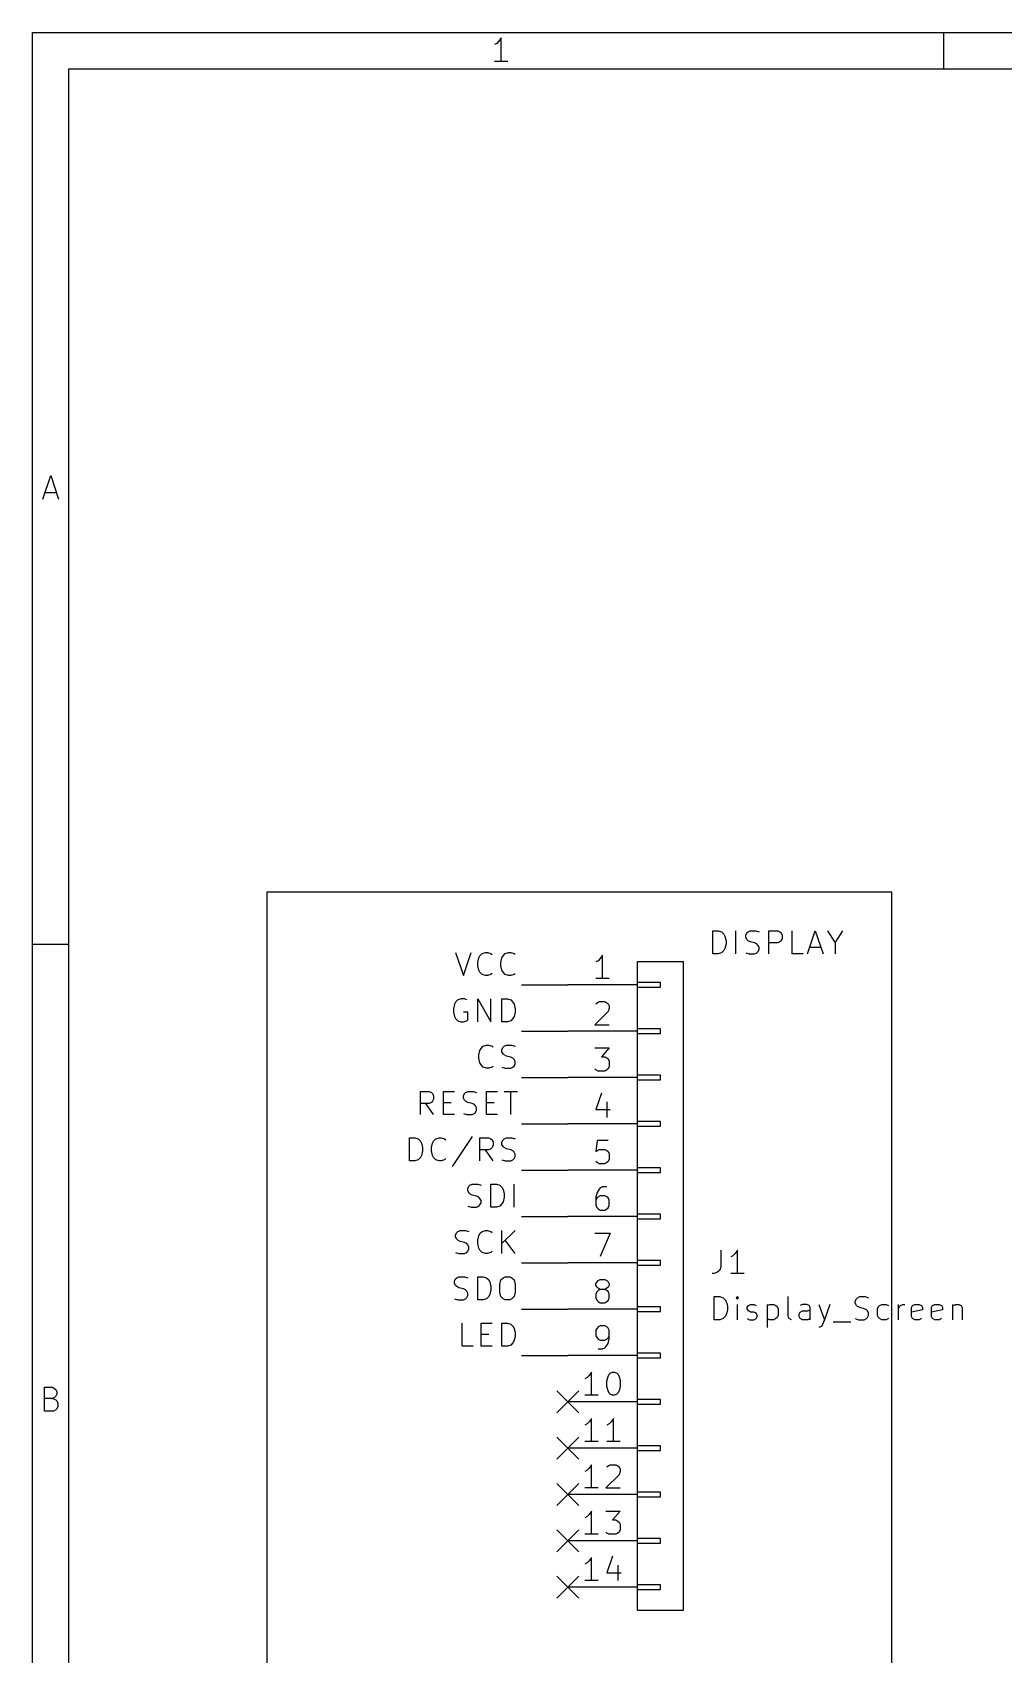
# Model space of a CAD drawing. Header units: inches. Extents: x 0.4 to 11.3, y -7.9 to -0.4.
# Drawn here: x 0.394 to 2.491, y -3.896 to -0.394 of the extents above; entities that cross this region are included whole.
import ezdxf

# ---------------------------------------------------------------- set-up
doc = ezdxf.new("R2010")
doc.units = ezdxf.units.IN
doc.header["$MEASUREMENT"] = 0
for name, color, linetype in [('BLUE', 174, 'CONTINUOUS'), ('GREENSIXTYFIVE', 129, 'CONTINUOUS'), ('LIGHTBLUE', 172, 'CONTINUOUS'), ('LIGHTGREEN', 92, 'CONTINUOUS'), ('LIGHTRED', 12, 'CONTINUOUS'), ('RED', 14, 'CONTINUOUS'), ('REDSIX', 19, 'CONTINUOUS'), ('WHITE', 250, 'CONTINUOUS')]:
    doc.layers.add(name, color=color, linetype=linetype)

msp = doc.modelspace()

# ---------------------------------------------------------------- linework, layer by layer
at = {"layer": 'BLUE', "linetype": 'CONTINUOUS'}
for p, q in [((1.526, -3.326), (1.574, -3.374)), ((1.574, -3.326), (1.526, -3.374)), ((1.526, -3.426), (1.574, -3.474)), ((1.574, -3.426), (1.526, -3.474)), ((1.526, -3.526), (1.574, -3.574)), ((1.574, -3.526), (1.526, -3.574)), ((1.526, -3.626), (1.574, -3.674)), ((1.574, -3.626), (1.526, -3.674)), ((1.526, -3.726), (1.574, -3.774)), ((1.574, -3.726), (1.526, -3.774))]:
    msp.add_line(p, q, dxfattribs=at)
at = {"layer": 'GREENSIXTYFIVE', "linetype": 'CONTINUOUS'}
for p, q in [((1.8806, -3.0228), (1.8806, -3.0585)), ((1.9068, -3.0347), (1.902, -3.0371)), ((1.9115, -3.0299), (1.9068, -3.0347)), ((1.9163, -3.0228), (1.9115, -3.0299)), ((1.9163, -3.0728), (1.9163, -3.0228)), ((1.8663, -3.0728), (1.8615, -3.0728)), ((1.8734, -3.0704), (1.8663, -3.0728)), ((1.8782, -3.0657), (1.8734, -3.0704)), ((1.8806, -3.0585), (1.8782, -3.0657)), ((1.9306, -3.0728), (1.902, -3.0728)), ((1.8663, -3.1728), (1.8663, -3.1228)), ((1.8663, -3.1228), (1.8782, -3.1228)), ((1.8782, -3.1228), (1.8853, -3.1252)), ((1.8853, -3.1252), (1.8901, -3.1299)), ((1.8901, -3.1299), (1.8925, -3.1347)), ((1.8925, -3.1347), (1.8949, -3.1442)), ((1.8949, -3.1514), (1.8925, -3.1609)), ((1.8949, -3.1442), (1.8949, -3.1514)), ((1.9163, -3.1228), (1.9139, -3.1252)), ((1.9139, -3.1252), (1.9163, -3.1276)), ((1.9187, -3.1252), (1.9163, -3.1228)), ((1.9163, -3.1228), (1.9163, -3.1276)), ((1.9163, -3.1276), (1.9187, -3.1252)), ((1.9163, -3.1728), (1.9163, -3.1395)), ((1.9377, -3.1466), (1.9401, -3.1418)), ((1.9377, -3.149), (1.9377, -3.1466)), ((1.9401, -3.1538), (1.9377, -3.149)), ((1.9401, -3.1418), (1.9449, -3.1395)), ((1.9449, -3.1395), (1.952, -3.1395)), ((1.952, -3.1395), (1.9568, -3.1418)), ((1.9806, -3.1395), (1.9806, -3.1895)), ((1.9806, -3.1418), (1.9853, -3.1395)), ((1.9853, -3.1395), (1.9949, -3.1395)), ((1.9949, -3.1395), (1.9996, -3.1418)), ((1.9996, -3.1418), (2.002, -3.1442)), ((2.002, -3.1442), (2.0044, -3.149)), ((2.0044, -3.149), (2.0044, -3.1633)), ((2.0258, -3.1657), (2.0258, -3.1228)), ((2.0568, -3.1395), (2.052, -3.1418)), ((2.0663, -3.1395), (2.0568, -3.1395)), ((2.071, -3.1418), (2.0663, -3.1395)), ((2.0687, -3.1538), (2.0734, -3.1514)), ((2.0734, -3.1466), (2.071, -3.1418)), ((2.0734, -3.1728), (2.0734, -3.1466)), ((2.0925, -3.1395), (2.1044, -3.1728)), ((2.1163, -3.1395), (2.1044, -3.1728)), ((2.171, -3.1323), (2.1734, -3.1276)), ((2.171, -3.1371), (2.171, -3.1323)), ((2.1734, -3.1418), (2.171, -3.1371)), ((2.1734, -3.1276), (2.1758, -3.1252)), ((2.1758, -3.1442), (2.1734, -3.1418)), ((2.1758, -3.1252), (2.1806, -3.1228)), ((2.1806, -3.1466), (2.1758, -3.1442)), ((2.1806, -3.1228), (2.1925, -3.1228)), ((2.1901, -3.149), (2.1806, -3.1466)), ((2.1948, -3.1514), (2.1901, -3.149)), ((2.1925, -3.1228), (2.1996, -3.1252)), ((2.1972, -3.1538), (2.1948, -3.1514)), ((2.2187, -3.149), (2.221, -3.1442)), ((2.2187, -3.1633), (2.2187, -3.149)), ((2.221, -3.1442), (2.2234, -3.1418)), ((2.2234, -3.1418), (2.2282, -3.1395)), ((2.2282, -3.1395), (2.2377, -3.1395)), ((2.2377, -3.1395), (2.2425, -3.1418)), ((2.2639, -3.1728), (2.2639, -3.1395)), ((2.2639, -3.149), (2.2663, -3.1442)), ((2.2663, -3.1442), (2.2687, -3.1418)), ((2.2687, -3.1418), (2.2734, -3.1395)), ((2.2734, -3.1395), (2.2782, -3.1395)), ((2.2925, -3.1466), (2.2948, -3.1418)), ((2.2925, -3.1657), (2.2925, -3.1466)), ((2.3163, -3.1514), (2.2925, -3.1561)), ((2.2948, -3.1418), (2.2996, -3.1395)), ((2.2996, -3.1395), (2.3091, -3.1395)), ((2.3091, -3.1395), (2.3139, -3.1418)), ((2.3139, -3.1418), (2.3163, -3.1466)), ((2.3163, -3.1466), (2.3163, -3.1514)), ((2.3353, -3.1466), (2.3377, -3.1418)), ((2.3353, -3.1657), (2.3353, -3.1466)), ((2.3591, -3.1514), (2.3353, -3.1561)), ((2.3377, -3.1418), (2.3425, -3.1395)), ((2.3425, -3.1395), (2.352, -3.1395)), ((2.352, -3.1395), (2.3568, -3.1418)), ((2.3568, -3.1418), (2.3591, -3.1466)), ((2.3591, -3.1466), (2.3591, -3.1514)), ((2.3806, -3.1395), (2.3806, -3.1728)), ((2.3806, -3.1442), (2.3829, -3.1418)), ((2.3829, -3.1418), (2.3877, -3.1395)), ((2.3877, -3.1395), (2.3949, -3.1395)), ((2.3949, -3.1395), (2.3996, -3.1418)), ((2.3996, -3.1418), (2.402, -3.1466)), ((2.402, -3.1466), (2.402, -3.1728)), ((1.8782, -3.1728), (1.8663, -3.1728)), ((1.8853, -3.1704), (1.8782, -3.1728)), ((1.8901, -3.1657), (1.8853, -3.1704)), ((1.8925, -3.1609), (1.8901, -3.1657)), ((1.9377, -3.1704), (1.9425, -3.1728)), ((1.9449, -3.1561), (1.9401, -3.1538)), ((1.9425, -3.1728), (1.952, -3.1728)), ((1.952, -3.1561), (1.9449, -3.1561)), ((1.9568, -3.1585), (1.952, -3.1561)), ((1.952, -3.1728), (1.9568, -3.1704)), ((1.9591, -3.1633), (1.9568, -3.1585)), ((1.9568, -3.1704), (1.9591, -3.1657)), ((1.9591, -3.1657), (1.9591, -3.1633)), ((1.9853, -3.1728), (1.9806, -3.1704)), ((1.9949, -3.1728), (1.9853, -3.1728)), ((1.9996, -3.1704), (1.9949, -3.1728)), ((2.002, -3.168), (1.9996, -3.1704)), ((2.0044, -3.1633), (2.002, -3.168)), ((2.0282, -3.1704), (2.0258, -3.1657)), ((2.0329, -3.1728), (2.0282, -3.1704)), ((2.0496, -3.1609), (2.052, -3.1561)), ((2.0496, -3.1657), (2.0496, -3.1609)), ((2.052, -3.1704), (2.0496, -3.1657)), ((2.052, -3.1561), (2.0568, -3.1538)), ((2.0568, -3.1728), (2.052, -3.1704)), ((2.0568, -3.1538), (2.0687, -3.1538)), ((2.0687, -3.1728), (2.0568, -3.1728)), ((2.0734, -3.1704), (2.0687, -3.1728)), ((2.0996, -3.1847), (2.0972, -3.1871)), ((2.1044, -3.1728), (2.0996, -3.1847)), ((2.1234, -3.1776), (2.1615, -3.1776)), ((2.171, -3.1704), (2.1782, -3.1728)), ((2.1782, -3.1728), (2.1901, -3.1728)), ((2.1901, -3.1728), (2.1948, -3.1704)), ((2.1948, -3.1704), (2.1972, -3.168)), ((2.1996, -3.1585), (2.1972, -3.1538)), ((2.1972, -3.168), (2.1996, -3.1633)), ((2.1996, -3.1633), (2.1996, -3.1585)), ((2.221, -3.168), (2.2187, -3.1633)), ((2.2234, -3.1704), (2.221, -3.168)), ((2.2282, -3.1728), (2.2234, -3.1704)), ((2.2377, -3.1728), (2.2282, -3.1728)), ((2.2425, -3.1704), (2.2377, -3.1728)), ((2.2948, -3.1704), (2.2925, -3.1657)), ((2.2996, -3.1728), (2.2948, -3.1704)), ((2.3091, -3.1728), (2.2996, -3.1728)), ((2.3139, -3.1704), (2.3091, -3.1728)), ((2.3377, -3.1704), (2.3353, -3.1657)), ((2.3425, -3.1728), (2.3377, -3.1704)), ((2.352, -3.1728), (2.3425, -3.1728)), ((2.3568, -3.1704), (2.352, -3.1728)), ((2.0972, -3.1871), (2.0925, -3.1895))]:
    msp.add_line(p, q, dxfattribs=at)
at = {"layer": 'LIGHTBLUE', "linetype": 'CONTINUOUS'}
for p, q in [((0.9, -2.25), (0.9, -4.65)), ((2.25, -2.25), (0.9, -2.25)), ((2.25, -4.65), (2.25, -2.25)), ((1.8631, -2.383), (1.8631, -2.333)), ((1.8631, -2.333), (1.875, -2.333)), ((1.875, -2.333), (1.8821, -2.3353)), ((1.8821, -2.3353), (1.8869, -2.3401)), ((1.8869, -2.3401), (1.8893, -2.3449)), ((1.8893, -2.3449), (1.8917, -2.3544)), ((1.9131, -2.383), (1.9131, -2.333)), ((1.9345, -2.3425), (1.9369, -2.3377)), ((1.9345, -2.3472), (1.9345, -2.3425)), ((1.9369, -2.3377), (1.9393, -2.3353)), ((1.9393, -2.3353), (1.944, -2.333)), ((1.944, -2.333), (1.9559, -2.333)), ((1.9559, -2.333), (1.9631, -2.3353)), ((1.9845, -2.383), (1.9845, -2.333)), ((1.9845, -2.333), (2.0036, -2.333)), ((2.0036, -2.333), (2.0083, -2.3353)), ((2.0083, -2.3353), (2.0107, -2.3377)), ((2.0107, -2.3377), (2.0131, -2.3425)), ((2.0131, -2.3425), (2.0131, -2.3496)), ((2.0345, -2.383), (2.0345, -2.333)), ((2.0679, -2.383), (2.0845, -2.333)), ((2.0845, -2.333), (2.1012, -2.383)), ((2.1107, -2.333), (2.1274, -2.3592)), ((2.1274, -2.3592), (2.144, -2.333)), ((1.8821, -2.3806), (1.875, -2.383)), ((1.8869, -2.3758), (1.8821, -2.3806)), ((1.8893, -2.3711), (1.8869, -2.3758)), ((1.8917, -2.3615), (1.8893, -2.3711)), ((1.8917, -2.3544), (1.8917, -2.3615)), ((1.9369, -2.352), (1.9345, -2.3472)), ((1.9345, -2.3806), (1.9417, -2.383)), ((1.9393, -2.3544), (1.9369, -2.352)), ((1.944, -2.3568), (1.9393, -2.3544)), ((1.9536, -2.3592), (1.944, -2.3568)), ((1.9583, -2.3615), (1.9536, -2.3592)), ((1.9536, -2.383), (1.9583, -2.3806)), ((1.9607, -2.3639), (1.9583, -2.3615)), ((1.9583, -2.3806), (1.9607, -2.3782)), ((1.9631, -2.3687), (1.9607, -2.3639)), ((1.9607, -2.3782), (1.9631, -2.3734)), ((1.9631, -2.3734), (1.9631, -2.3687)), ((2.0036, -2.3592), (1.9845, -2.3592)), ((2.0083, -2.3568), (2.0036, -2.3592)), ((2.0107, -2.3544), (2.0083, -2.3568)), ((2.0131, -2.3496), (2.0107, -2.3544)), ((2.0726, -2.3687), (2.0964, -2.3687)), ((2.1274, -2.3592), (2.1274, -2.383)), ((1.875, -2.383), (1.8631, -2.383)), ((1.9417, -2.383), (1.9536, -2.383)), ((2.0583, -2.383), (2.0345, -2.383))]:
    msp.add_line(p, q, dxfattribs=at)
at = {"layer": 'LIGHTGREEN', "linetype": 'CONTINUOUS'}
for p, q in [((1.45, -2.45), (1.55, -2.45)), ((1.45, -2.55), (1.55, -2.55)), ((1.45, -2.65), (1.55, -2.65)), ((1.45, -2.75), (1.55, -2.75)), ((1.45, -2.85), (1.55, -2.85)), ((1.45, -2.95), (1.55, -2.95)), ((1.45, -3.05), (1.55, -3.05)), ((1.45, -3.15), (1.55, -3.15)), ((1.45, -3.25), (1.55, -3.25))]:
    msp.add_line(p, q, dxfattribs=at)
at = {"layer": 'LIGHTRED', "linetype": 'CONTINUOUS'}
for p, q in [((1.6155, -2.3978), (1.6107, -2.4002)), ((1.6202, -2.393), (1.6155, -2.3978)), ((1.625, -2.3859), (1.6202, -2.393)), ((1.625, -2.4359), (1.625, -2.3859)), ((1.6393, -2.4359), (1.6107, -2.4359)), ((1.6131, -2.4883), (1.6179, -2.4859)), ((1.6179, -2.4859), (1.6298, -2.4859)), ((1.6298, -2.4859), (1.6345, -2.4883)), ((1.6369, -2.5073), (1.6083, -2.5359)), ((1.6107, -2.4906), (1.6131, -2.4883)), ((1.6345, -2.4883), (1.6369, -2.4906)), ((1.6369, -2.4906), (1.6393, -2.4954)), ((1.6393, -2.5002), (1.6369, -2.5073)), ((1.6393, -2.4954), (1.6393, -2.5002)), ((1.6083, -2.5359), (1.6393, -2.5359)), ((1.6083, -2.5859), (1.6393, -2.5859)), ((1.6393, -2.5859), (1.6226, -2.6049)), ((1.6226, -2.6049), (1.6298, -2.6049)), ((1.6298, -2.6049), (1.6345, -2.6073)), ((1.6345, -2.6073), (1.6369, -2.6097)), ((1.6369, -2.6097), (1.6393, -2.6144)), ((1.6393, -2.6264), (1.6369, -2.6311)), ((1.6393, -2.6144), (1.6393, -2.6264)), ((1.6107, -2.6335), (1.6083, -2.6311)), ((1.6155, -2.6359), (1.6107, -2.6335)), ((1.6298, -2.6359), (1.6155, -2.6359)), ((1.6345, -2.6335), (1.6298, -2.6359)), ((1.6369, -2.6311), (1.6345, -2.6335)), ((1.6226, -2.6835), (1.6107, -2.7192)), ((1.6107, -2.7192), (1.6417, -2.7192)), ((1.6345, -2.7025), (1.6345, -2.7359)), ((1.6131, -2.7859), (1.6107, -2.8097)), ((1.6369, -2.7859), (1.6131, -2.7859)), ((1.6107, -2.8097), (1.6131, -2.8073)), ((1.6131, -2.8335), (1.6107, -2.8311)), ((1.6131, -2.8073), (1.6179, -2.8049)), ((1.6179, -2.8359), (1.6131, -2.8335)), ((1.6179, -2.8049), (1.6298, -2.8049)), ((1.6298, -2.8359), (1.6179, -2.8359)), ((1.6298, -2.8049), (1.6345, -2.8073)), ((1.6345, -2.8335), (1.6298, -2.8359)), ((1.6345, -2.8073), (1.6369, -2.8097)), ((1.6369, -2.8311), (1.6345, -2.8335)), ((1.6369, -2.8097), (1.6393, -2.8144)), ((1.6393, -2.8264), (1.6369, -2.8311)), ((1.6393, -2.8144), (1.6393, -2.8264)), ((1.6131, -2.8978), (1.6107, -2.9073)), ((1.6179, -2.8906), (1.6131, -2.8978)), ((1.6202, -2.9049), (1.6155, -2.9073)), ((1.6202, -2.8883), (1.6179, -2.8906)), ((1.625, -2.8859), (1.6202, -2.8883)), ((1.6298, -2.9049), (1.6202, -2.9049)), ((1.6345, -2.8859), (1.625, -2.8859)), ((1.6345, -2.9073), (1.6298, -2.9049)), ((1.6107, -2.9073), (1.6107, -2.9264)), ((1.6131, -2.9097), (1.6107, -2.9144)), ((1.6107, -2.9264), (1.6131, -2.9311)), ((1.6155, -2.9073), (1.6131, -2.9097)), ((1.6131, -2.9311), (1.6155, -2.9335)), ((1.6155, -2.9335), (1.6202, -2.9359)), ((1.6202, -2.9359), (1.6298, -2.9359)), ((1.6298, -2.9359), (1.6345, -2.9335)), ((1.6369, -2.9097), (1.6345, -2.9073)), ((1.6345, -2.9335), (1.6369, -2.9311)), ((1.6393, -2.9144), (1.6369, -2.9097)), ((1.6369, -2.9311), (1.6393, -2.9264)), ((1.6393, -2.9264), (1.6393, -2.9144)), ((1.6083, -2.9859), (1.6417, -2.9859)), ((1.6417, -2.9859), (1.6202, -3.0359)), ((1.6107, -3.0954), (1.6131, -3.0906)), ((1.6107, -3.0978), (1.6107, -3.0954)), ((1.6131, -3.1025), (1.6107, -3.0978)), ((1.6131, -3.1121), (1.6107, -3.1168)), ((1.6131, -3.0906), (1.6155, -3.0883)), ((1.6155, -3.1049), (1.6131, -3.1025)), ((1.6155, -3.1097), (1.6131, -3.1121)), ((1.6155, -3.0883), (1.6202, -3.0859)), ((1.6202, -3.1073), (1.6155, -3.1049)), ((1.6202, -3.1073), (1.6155, -3.1097)), ((1.6202, -3.0859), (1.6298, -3.0859)), ((1.6298, -3.1073), (1.6202, -3.1073)), ((1.6298, -3.0859), (1.6345, -3.0883)), ((1.6345, -3.1049), (1.6298, -3.1073)), ((1.6345, -3.1097), (1.6298, -3.1073)), ((1.6345, -3.0883), (1.6369, -3.0906)), ((1.6369, -3.1025), (1.6345, -3.1049)), ((1.6369, -3.1121), (1.6345, -3.1097)), ((1.6369, -3.0906), (1.6393, -3.0954)), ((1.6393, -3.0978), (1.6369, -3.1025)), ((1.6393, -3.1168), (1.6369, -3.1121)), ((1.6393, -3.0954), (1.6393, -3.0978)), ((1.6107, -3.1168), (1.6107, -3.1264)), ((1.6107, -3.1264), (1.6131, -3.1311)), ((1.6131, -3.1311), (1.6155, -3.1335)), ((1.6155, -3.1335), (1.6202, -3.1359)), ((1.6202, -3.1359), (1.6298, -3.1359)), ((1.6298, -3.1359), (1.6345, -3.1335)), ((1.6345, -3.1335), (1.6369, -3.1311)), ((1.6369, -3.1311), (1.6393, -3.1264)), ((1.6393, -3.1264), (1.6393, -3.1168)), ((1.6202, -3.1859), (1.6155, -3.1883)), ((1.6298, -3.1859), (1.6202, -3.1859)), ((1.6345, -3.1883), (1.6298, -3.1859)), ((1.6131, -3.1906), (1.6107, -3.1954)), ((1.6107, -3.1954), (1.6107, -3.2073)), ((1.6107, -3.2073), (1.6131, -3.2121)), ((1.6155, -3.1883), (1.6131, -3.1906)), ((1.6131, -3.2121), (1.6155, -3.2144)), ((1.6155, -3.2144), (1.6202, -3.2168)), ((1.6202, -3.2168), (1.6298, -3.2168)), ((1.6298, -3.2168), (1.6345, -3.2144)), ((1.6369, -3.1906), (1.6345, -3.1883)), ((1.6345, -3.2144), (1.6369, -3.2121)), ((1.6393, -3.1954), (1.6369, -3.1906)), ((1.6369, -3.2121), (1.6393, -3.2073)), ((1.6369, -3.224), (1.6393, -3.2144)), ((1.6393, -3.2144), (1.6393, -3.1954)), ((1.6155, -3.2359), (1.625, -3.2359)), ((1.625, -3.2359), (1.6298, -3.2335)), ((1.6298, -3.2335), (1.6321, -3.2311)), ((1.6321, -3.2311), (1.6369, -3.224)), ((1.6012, -3.2859), (1.5964, -3.293)), ((1.6012, -3.3359), (1.6012, -3.2859)), ((1.6369, -3.2954), (1.6393, -3.2906)), ((1.6393, -3.2906), (1.6417, -3.2883)), ((1.6417, -3.2883), (1.6464, -3.2859)), ((1.6464, -3.2859), (1.6512, -3.2859)), ((1.6512, -3.2859), (1.6559, -3.2883)), ((1.6559, -3.2883), (1.6583, -3.2906)), ((1.6583, -3.2906), (1.6607, -3.2954)), ((1.5917, -3.2978), (1.5869, -3.3002)), ((1.5964, -3.293), (1.5917, -3.2978)), ((1.6345, -3.3049), (1.6369, -3.2954)), ((1.6345, -3.3168), (1.6345, -3.3049)), ((1.6369, -3.3264), (1.6345, -3.3168)), ((1.6393, -3.3311), (1.6369, -3.3264)), ((1.6607, -3.3264), (1.6583, -3.3311)), ((1.6607, -3.2954), (1.6631, -3.3049)), ((1.6631, -3.3168), (1.6607, -3.3264)), ((1.6631, -3.3049), (1.6631, -3.3168)), ((1.6155, -3.3359), (1.5869, -3.3359)), ((1.6417, -3.3335), (1.6393, -3.3311)), ((1.6464, -3.3359), (1.6417, -3.3335)), ((1.6512, -3.3359), (1.6464, -3.3359)), ((1.6559, -3.3335), (1.6512, -3.3359)), ((1.6583, -3.3311), (1.6559, -3.3335)), ((1.5964, -3.393), (1.5917, -3.3978)), ((1.6012, -3.3859), (1.5964, -3.393)), ((1.6012, -3.4359), (1.6012, -3.3859)), ((1.644, -3.393), (1.6393, -3.3978)), ((1.6488, -3.3859), (1.644, -3.393)), ((1.6488, -3.4359), (1.6488, -3.3859)), ((1.5917, -3.3978), (1.5869, -3.4002)), ((1.6393, -3.3978), (1.6345, -3.4002)), ((1.6155, -3.4359), (1.5869, -3.4359)), ((1.6631, -3.4359), (1.6345, -3.4359)), ((1.5917, -3.4978), (1.5869, -3.5002)), ((1.5964, -3.493), (1.5917, -3.4978)), ((1.6012, -3.4859), (1.5964, -3.493)), ((1.6012, -3.5359), (1.6012, -3.4859)), ((1.6345, -3.4906), (1.6369, -3.4883)), ((1.6369, -3.4883), (1.6417, -3.4859)), ((1.6417, -3.4859), (1.6536, -3.4859)), ((1.6536, -3.4859), (1.6583, -3.4883)), ((1.6583, -3.4883), (1.6607, -3.4906)), ((1.6607, -3.4906), (1.6631, -3.4954)), ((1.6631, -3.5002), (1.6607, -3.5073)), ((1.6631, -3.4954), (1.6631, -3.5002)), ((1.6155, -3.5359), (1.5869, -3.5359)), ((1.6607, -3.5073), (1.6321, -3.5359)), ((1.6321, -3.5359), (1.6631, -3.5359)), ((1.5917, -3.5978), (1.5869, -3.6002)), ((1.5964, -3.593), (1.5917, -3.5978)), ((1.6012, -3.5859), (1.5964, -3.593)), ((1.6012, -3.6359), (1.6012, -3.5859)), ((1.6321, -3.5859), (1.6631, -3.5859)), ((1.6631, -3.5859), (1.6464, -3.6049)), ((1.6464, -3.6049), (1.6536, -3.6049)), ((1.6536, -3.6049), (1.6583, -3.6073)), ((1.6155, -3.6359), (1.5869, -3.6359)), ((1.6345, -3.6335), (1.6321, -3.6311)), ((1.6393, -3.6359), (1.6345, -3.6335)), ((1.6536, -3.6359), (1.6393, -3.6359)), ((1.6583, -3.6335), (1.6536, -3.6359)), ((1.6583, -3.6073), (1.6607, -3.6097)), ((1.6607, -3.6311), (1.6583, -3.6335)), ((1.6607, -3.6097), (1.6631, -3.6144)), ((1.6631, -3.6264), (1.6607, -3.6311)), ((1.6631, -3.6144), (1.6631, -3.6264)), ((1.5917, -3.6978), (1.5869, -3.7002)), ((1.5964, -3.693), (1.5917, -3.6978)), ((1.6012, -3.6859), (1.5964, -3.693)), ((1.6012, -3.7359), (1.6012, -3.6859)), ((1.6464, -3.6835), (1.6345, -3.7192)), ((1.6583, -3.7025), (1.6583, -3.7359)), ((1.6155, -3.7359), (1.5869, -3.7359)), ((1.6345, -3.7192), (1.6655, -3.7192))]:
    msp.add_line(p, q, dxfattribs=at)
at = {"layer": 'RED', "linetype": 'CONTINUOUS'}
for p, q in [((0.3937, -0.3937), (11.2993, -0.3937)), ((0.3937, -7.8743), (0.3937, -0.3937)), ((1.3965, -0.4174), (1.3916, -0.4199)), ((1.4013, -0.4126), (1.3965, -0.4174)), ((1.4062, -0.4053), (1.4013, -0.4126)), ((1.4062, -0.4564), (1.4062, -0.4053)), ((2.3622, -0.4724), (2.3622, -0.3937)), ((0.4724, -0.4724), (11.2206, -0.4724)), ((0.4724, -7.7956), (0.4724, -0.4724)), ((1.4208, -0.4564), (1.3916, -0.4564)), ((0.416, -1.4013), (0.4331, -1.3501)), ((0.4331, -1.3501), (0.4501, -1.4013)), ((0.4209, -1.3867), (0.4453, -1.3867)), ((0.3937, -2.3622), (0.4724, -2.3622)), ((1.7, -2.4), (1.7, -3.8)), ((1.8, -2.4), (1.7, -2.4)), ((1.8, -3.8), (1.8, -2.4)), ((1.7, -2.45), (1.55, -2.45)), ((1.7, -2.445), (1.7, -2.455)), ((1.75, -2.445), (1.7, -2.445)), ((1.75, -2.455), (1.75, -2.445)), ((1.7, -2.455), (1.75, -2.455)), ((1.7, -2.55), (1.55, -2.55)), ((1.7, -2.545), (1.7, -2.555)), ((1.75, -2.545), (1.7, -2.545)), ((1.7, -2.555), (1.75, -2.555)), ((1.75, -2.555), (1.75, -2.545)), ((1.7, -2.65), (1.55, -2.65)), ((1.7, -2.645), (1.7, -2.655)), ((1.75, -2.645), (1.7, -2.645)), ((1.7, -2.655), (1.75, -2.655)), ((1.75, -2.655), (1.75, -2.645)), ((1.7, -2.75), (1.55, -2.75)), ((1.7, -2.745), (1.7, -2.755)), ((1.75, -2.745), (1.7, -2.745)), ((1.7, -2.755), (1.75, -2.755)), ((1.75, -2.755), (1.75, -2.745)), ((1.7, -2.85), (1.55, -2.85)), ((1.7, -2.845), (1.7, -2.855)), ((1.75, -2.845), (1.7, -2.845)), ((1.7, -2.855), (1.75, -2.855)), ((1.75, -2.855), (1.75, -2.845)), ((1.7, -2.95), (1.55, -2.95)), ((1.7, -2.945), (1.7, -2.955)), ((1.75, -2.945), (1.7, -2.945)), ((1.7, -2.955), (1.75, -2.955)), ((1.75, -2.955), (1.75, -2.945)), ((1.7, -3.045), (1.7, -3.055)), ((1.75, -3.045), (1.7, -3.045)), ((1.75, -3.055), (1.75, -3.045)), ((1.7, -3.05), (1.55, -3.05)), ((1.7, -3.055), (1.75, -3.055)), ((1.7, -3.15), (1.55, -3.15)), ((1.7, -3.145), (1.7, -3.155)), ((1.75, -3.145), (1.7, -3.145)), ((1.75, -3.155), (1.75, -3.145)), ((1.7, -3.155), (1.75, -3.155)), ((1.7, -3.25), (1.55, -3.25)), ((1.7, -3.245), (1.7, -3.255)), ((1.75, -3.245), (1.7, -3.245)), ((1.7, -3.255), (1.75, -3.255)), ((1.75, -3.255), (1.75, -3.245)), ((0.4197, -3.3698), (0.4197, -3.3186)), ((0.4197, -3.3186), (0.4367, -3.3186)), ((0.4367, -3.3186), (0.4416, -3.3211)), ((0.4416, -3.3211), (0.444, -3.3235)), ((0.444, -3.3235), (0.4465, -3.3284)), ((0.4367, -3.343), (0.4197, -3.343)), ((0.4416, -3.3406), (0.4367, -3.343)), ((0.4367, -3.343), (0.444, -3.3455)), ((0.444, -3.3381), (0.4416, -3.3406)), ((0.4465, -3.3333), (0.444, -3.3381)), ((0.444, -3.3455), (0.4465, -3.3479)), ((0.4465, -3.3284), (0.4465, -3.3333)), ((0.4465, -3.3479), (0.4489, -3.3528)), ((0.4489, -3.3601), (0.4465, -3.365)), ((0.4489, -3.3528), (0.4489, -3.3601)), ((1.7, -3.35), (1.55, -3.35)), ((1.7, -3.345), (1.7, -3.355)), ((1.75, -3.345), (1.7, -3.345)), ((1.7, -3.355), (1.75, -3.355)), ((1.75, -3.355), (1.75, -3.345)), ((0.4392, -3.3698), (0.4197, -3.3698)), ((0.444, -3.3674), (0.4392, -3.3698)), ((0.4465, -3.365), (0.444, -3.3674)), ((1.7, -3.45), (1.55, -3.45)), ((1.7, -3.445), (1.7, -3.455)), ((1.75, -3.445), (1.7, -3.445)), ((1.7, -3.455), (1.75, -3.455)), ((1.75, -3.455), (1.75, -3.445)), ((1.7, -3.55), (1.55, -3.55)), ((1.7, -3.545), (1.7, -3.555)), ((1.75, -3.545), (1.7, -3.545)), ((1.7, -3.555), (1.75, -3.555)), ((1.75, -3.555), (1.75, -3.545)), ((1.7, -3.65), (1.55, -3.65)), ((1.7, -3.645), (1.7, -3.655)), ((1.75, -3.645), (1.7, -3.645)), ((1.7, -3.655), (1.75, -3.655)), ((1.75, -3.655), (1.75, -3.645)), ((1.7, -3.745), (1.7, -3.755)), ((1.75, -3.745), (1.7, -3.745)), ((1.75, -3.755), (1.75, -3.745)), ((1.7, -3.75), (1.55, -3.75)), ((1.7, -3.755), (1.75, -3.755)), ((1.7, -3.8), (1.8, -3.8))]:
    msp.add_line(p, q, dxfattribs=at)
at = {"layer": 'REDSIX', "linetype": 'CONTINUOUS'}
for p, q in [((1.3078, -2.3798), (1.3245, -2.4298)), ((1.3245, -2.4298), (1.3411, -2.3798)), ((1.3649, -2.3822), (1.3721, -2.3798)), ((1.3721, -2.3798), (1.3768, -2.3798)), ((1.3768, -2.3798), (1.384, -2.3822)), ((1.4149, -2.3822), (1.4221, -2.3798)), ((1.4221, -2.3798), (1.4268, -2.3798)), ((1.4268, -2.3798), (1.434, -2.3822)), ((1.3554, -2.4012), (1.3578, -2.3917)), ((1.3554, -2.4084), (1.3554, -2.4012)), ((1.3578, -2.4179), (1.3554, -2.4084)), ((1.3578, -2.3917), (1.3602, -2.3869)), ((1.3602, -2.3869), (1.3649, -2.3822)), ((1.384, -2.3822), (1.3864, -2.3846)), ((1.4054, -2.4012), (1.4078, -2.3917)), ((1.4054, -2.4084), (1.4054, -2.4012)), ((1.4078, -2.4179), (1.4054, -2.4084)), ((1.4078, -2.3917), (1.4102, -2.3869)), ((1.4102, -2.3869), (1.4149, -2.3822)), ((1.434, -2.3822), (1.4364, -2.3846)), ((1.3602, -2.4227), (1.3578, -2.4179)), ((1.3649, -2.4274), (1.3602, -2.4227)), ((1.3721, -2.4298), (1.3649, -2.4274)), ((1.3768, -2.4298), (1.3721, -2.4298)), ((1.384, -2.4274), (1.3768, -2.4298)), ((1.3864, -2.425), (1.384, -2.4274)), ((1.4102, -2.4227), (1.4078, -2.4179)), ((1.4149, -2.4274), (1.4102, -2.4227)), ((1.4221, -2.4298), (1.4149, -2.4274)), ((1.4268, -2.4298), (1.4221, -2.4298)), ((1.434, -2.4274), (1.4268, -2.4298)), ((1.4364, -2.425), (1.434, -2.4274)), ((1.3126, -2.4822), (1.3078, -2.4869)), ((1.3197, -2.4798), (1.3126, -2.4822)), ((1.3268, -2.4798), (1.3197, -2.4798)), ((1.3316, -2.4822), (1.3268, -2.4798)), ((1.3554, -2.5298), (1.3554, -2.4798)), ((1.3554, -2.4798), (1.384, -2.5298)), ((1.384, -2.5298), (1.384, -2.4798)), ((1.4078, -2.5298), (1.4078, -2.4798)), ((1.4078, -2.4798), (1.4197, -2.4798)), ((1.4197, -2.4798), (1.4268, -2.4822)), ((1.4268, -2.4822), (1.4316, -2.4869)), ((1.3054, -2.4917), (1.303, -2.5012)), ((1.303, -2.5012), (1.303, -2.5084)), ((1.303, -2.5084), (1.3054, -2.5179)), ((1.3078, -2.4869), (1.3054, -2.4917)), ((1.3054, -2.5179), (1.3078, -2.5227)), ((1.334, -2.5084), (1.3245, -2.5084)), ((1.334, -2.525), (1.334, -2.5084)), ((1.4316, -2.4869), (1.434, -2.4917)), ((1.434, -2.5179), (1.4316, -2.5227)), ((1.434, -2.4917), (1.4364, -2.5012)), ((1.4364, -2.5084), (1.434, -2.5179)), ((1.4364, -2.5012), (1.4364, -2.5084)), ((1.3078, -2.5227), (1.3126, -2.5274)), ((1.3126, -2.5274), (1.3197, -2.5298)), ((1.3197, -2.5298), (1.3245, -2.5298)), ((1.3245, -2.5298), (1.3316, -2.5274)), ((1.3316, -2.5274), (1.334, -2.525)), ((1.4197, -2.5298), (1.4078, -2.5298)), ((1.4268, -2.5274), (1.4197, -2.5298)), ((1.4316, -2.5227), (1.4268, -2.5274)), ((1.3602, -2.5917), (1.3626, -2.5869)), ((1.3626, -2.5869), (1.3673, -2.5822)), ((1.3673, -2.5822), (1.3745, -2.5798)), ((1.3745, -2.5798), (1.3792, -2.5798)), ((1.3792, -2.5798), (1.3864, -2.5822)), ((1.3864, -2.5822), (1.3887, -2.5846)), ((1.4078, -2.5893), (1.4102, -2.5846)), ((1.4078, -2.5941), (1.4078, -2.5893)), ((1.4102, -2.5846), (1.4126, -2.5822)), ((1.4126, -2.5822), (1.4173, -2.5798)), ((1.4173, -2.5798), (1.4292, -2.5798)), ((1.4292, -2.5798), (1.4364, -2.5822)), ((1.3578, -2.6012), (1.3602, -2.5917)), ((1.3578, -2.6084), (1.3578, -2.6012)), ((1.3602, -2.6179), (1.3578, -2.6084)), ((1.3626, -2.6227), (1.3602, -2.6179)), ((1.3673, -2.6274), (1.3626, -2.6227)), ((1.3887, -2.625), (1.3864, -2.6274)), ((1.4102, -2.5988), (1.4078, -2.5941)), ((1.4126, -2.6012), (1.4102, -2.5988)), ((1.4173, -2.6036), (1.4126, -2.6012)), ((1.4268, -2.606), (1.4173, -2.6036)), ((1.4316, -2.6084), (1.4268, -2.606)), ((1.434, -2.6108), (1.4316, -2.6084)), ((1.4316, -2.6274), (1.434, -2.625)), ((1.4364, -2.6155), (1.434, -2.6108)), ((1.434, -2.625), (1.4364, -2.6203)), ((1.4364, -2.6203), (1.4364, -2.6155)), ((1.3745, -2.6298), (1.3673, -2.6274)), ((1.3792, -2.6298), (1.3745, -2.6298)), ((1.3864, -2.6274), (1.3792, -2.6298)), ((1.4078, -2.6274), (1.4149, -2.6298)), ((1.4149, -2.6298), (1.4268, -2.6298)), ((1.4268, -2.6298), (1.4316, -2.6274)), ((1.2316, -2.7298), (1.2316, -2.6798)), ((1.2316, -2.6798), (1.2507, -2.6798)), ((1.2507, -2.6798), (1.2554, -2.6822)), ((1.2554, -2.6822), (1.2578, -2.6846)), ((1.2578, -2.6846), (1.2602, -2.6893)), ((1.2602, -2.6893), (1.2602, -2.6965)), ((1.2816, -2.7298), (1.2816, -2.6798)), ((1.2816, -2.6798), (1.3054, -2.6798)), ((1.3245, -2.6893), (1.3268, -2.6846)), ((1.3245, -2.6941), (1.3245, -2.6893)), ((1.3268, -2.6988), (1.3245, -2.6941)), ((1.3268, -2.6846), (1.3292, -2.6822)), ((1.3292, -2.6822), (1.334, -2.6798)), ((1.334, -2.6798), (1.3459, -2.6798)), ((1.3459, -2.6798), (1.353, -2.6822)), ((1.3745, -2.7298), (1.3745, -2.6798)), ((1.3745, -2.6798), (1.3983, -2.6798)), ((1.4126, -2.6798), (1.4411, -2.6798)), ((1.4268, -2.7298), (1.4268, -2.6798)), ((1.2507, -2.706), (1.2316, -2.706)), ((1.2602, -2.7298), (1.2435, -2.706)), ((1.2554, -2.7036), (1.2507, -2.706)), ((1.2578, -2.7012), (1.2554, -2.7036)), ((1.2602, -2.6965), (1.2578, -2.7012)), ((1.2816, -2.7036), (1.2983, -2.7036)), ((1.3054, -2.7298), (1.2816, -2.7298)), ((1.3245, -2.7274), (1.3316, -2.7298)), ((1.3292, -2.7012), (1.3268, -2.6988)), ((1.334, -2.7036), (1.3292, -2.7012)), ((1.3316, -2.7298), (1.3435, -2.7298)), ((1.3435, -2.706), (1.334, -2.7036)), ((1.3483, -2.7084), (1.3435, -2.706)), ((1.3435, -2.7298), (1.3483, -2.7274)), ((1.3507, -2.7108), (1.3483, -2.7084)), ((1.3483, -2.7274), (1.3507, -2.725)), ((1.353, -2.7155), (1.3507, -2.7108)), ((1.3507, -2.725), (1.353, -2.7203)), ((1.353, -2.7203), (1.353, -2.7155)), ((1.3745, -2.7036), (1.3911, -2.7036)), ((1.3983, -2.7298), (1.3745, -2.7298)), ((1.2078, -2.8298), (1.2078, -2.7798)), ((1.2078, -2.7798), (1.2197, -2.7798)), ((1.2197, -2.7798), (1.2268, -2.7822)), ((1.2268, -2.7822), (1.2316, -2.7869)), ((1.2316, -2.7869), (1.234, -2.7917)), ((1.234, -2.7917), (1.2364, -2.8012)), ((1.2364, -2.8012), (1.2364, -2.8084)), ((1.2554, -2.8012), (1.2578, -2.7917)), ((1.2554, -2.8084), (1.2554, -2.8012)), ((1.2578, -2.7917), (1.2602, -2.7869)), ((1.2602, -2.7869), (1.2649, -2.7822)), ((1.2649, -2.7822), (1.2721, -2.7798)), ((1.2721, -2.7798), (1.2768, -2.7798)), ((1.2768, -2.7798), (1.284, -2.7822)), ((1.284, -2.7822), (1.2864, -2.7846)), ((1.3435, -2.7774), (1.3006, -2.8417)), ((1.3602, -2.8298), (1.3602, -2.7798)), ((1.3602, -2.7798), (1.3792, -2.7798)), ((1.3792, -2.7798), (1.384, -2.7822)), ((1.384, -2.7822), (1.3864, -2.7846)), ((1.3864, -2.8012), (1.384, -2.8036)), ((1.3864, -2.7846), (1.3887, -2.7893)), ((1.3887, -2.7965), (1.3864, -2.8012)), ((1.3887, -2.7893), (1.3887, -2.7965)), ((1.4078, -2.7893), (1.4102, -2.7846)), ((1.4078, -2.7941), (1.4078, -2.7893)), ((1.4102, -2.7988), (1.4078, -2.7941)), ((1.4102, -2.7846), (1.4126, -2.7822)), ((1.4126, -2.8012), (1.4102, -2.7988)), ((1.4126, -2.7822), (1.4173, -2.7798)), ((1.4173, -2.8036), (1.4126, -2.8012)), ((1.4173, -2.7798), (1.4292, -2.7798)), ((1.4292, -2.7798), (1.4364, -2.7822)), ((1.2197, -2.8298), (1.2078, -2.8298)), ((1.2268, -2.8274), (1.2197, -2.8298)), ((1.2316, -2.8227), (1.2268, -2.8274)), ((1.234, -2.8179), (1.2316, -2.8227)), ((1.2364, -2.8084), (1.234, -2.8179)), ((1.2578, -2.8179), (1.2554, -2.8084)), ((1.2602, -2.8227), (1.2578, -2.8179)), ((1.2649, -2.8274), (1.2602, -2.8227)), ((1.2721, -2.8298), (1.2649, -2.8274)), ((1.2768, -2.8298), (1.2721, -2.8298)), ((1.284, -2.8274), (1.2768, -2.8298)), ((1.2864, -2.825), (1.284, -2.8274)), ((1.3792, -2.806), (1.3602, -2.806)), ((1.3887, -2.8298), (1.3721, -2.806)), ((1.384, -2.8036), (1.3792, -2.806)), ((1.4078, -2.8274), (1.4149, -2.8298)), ((1.4149, -2.8298), (1.4268, -2.8298)), ((1.4268, -2.806), (1.4173, -2.8036)), ((1.4316, -2.8084), (1.4268, -2.806)), ((1.4268, -2.8298), (1.4316, -2.8274)), ((1.434, -2.8108), (1.4316, -2.8084)), ((1.4316, -2.8274), (1.434, -2.825)), ((1.4364, -2.8155), (1.434, -2.8108)), ((1.434, -2.825), (1.4364, -2.8203)), ((1.4364, -2.8203), (1.4364, -2.8155)), ((1.334, -2.8893), (1.3364, -2.8846)), ((1.334, -2.8941), (1.334, -2.8893)), ((1.3364, -2.8988), (1.334, -2.8941)), ((1.3364, -2.8846), (1.3387, -2.8822)), ((1.3387, -2.9012), (1.3364, -2.8988)), ((1.3387, -2.8822), (1.3435, -2.8798)), ((1.3435, -2.9036), (1.3387, -2.9012)), ((1.3435, -2.8798), (1.3554, -2.8798)), ((1.353, -2.906), (1.3435, -2.9036)), ((1.3578, -2.9084), (1.353, -2.906)), ((1.3554, -2.8798), (1.3626, -2.8822)), ((1.384, -2.9298), (1.384, -2.8798)), ((1.384, -2.8798), (1.3959, -2.8798)), ((1.3959, -2.8798), (1.403, -2.8822)), ((1.403, -2.8822), (1.4078, -2.8869)), ((1.4078, -2.8869), (1.4102, -2.8917)), ((1.4102, -2.8917), (1.4126, -2.9012)), ((1.4126, -2.9012), (1.4126, -2.9084)), ((1.434, -2.9298), (1.434, -2.8798)), ((1.334, -2.9274), (1.3411, -2.9298)), ((1.3411, -2.9298), (1.353, -2.9298)), ((1.353, -2.9298), (1.3578, -2.9274)), ((1.3602, -2.9108), (1.3578, -2.9084)), ((1.3578, -2.9274), (1.3602, -2.925)), ((1.3626, -2.9155), (1.3602, -2.9108)), ((1.3602, -2.925), (1.3626, -2.9203)), ((1.3626, -2.9203), (1.3626, -2.9155)), ((1.3959, -2.9298), (1.384, -2.9298)), ((1.403, -2.9274), (1.3959, -2.9298)), ((1.4078, -2.9227), (1.403, -2.9274)), ((1.4102, -2.9179), (1.4078, -2.9227)), ((1.4126, -2.9084), (1.4102, -2.9179)), ((1.3078, -2.9893), (1.3102, -2.9846)), ((1.3078, -2.9941), (1.3078, -2.9893)), ((1.3102, -2.9988), (1.3078, -2.9941)), ((1.3102, -2.9846), (1.3126, -2.9822)), ((1.3126, -3.0012), (1.3102, -2.9988)), ((1.3126, -2.9822), (1.3173, -2.9798)), ((1.3173, -3.0036), (1.3126, -3.0012)), ((1.3173, -2.9798), (1.3292, -2.9798)), ((1.3268, -3.006), (1.3173, -3.0036)), ((1.3316, -3.0084), (1.3268, -3.006)), ((1.3292, -2.9798), (1.3364, -2.9822)), ((1.334, -3.0108), (1.3316, -3.0084)), ((1.3364, -3.0155), (1.334, -3.0108)), ((1.3554, -3.0012), (1.3578, -2.9917)), ((1.3554, -3.0084), (1.3554, -3.0012)), ((1.3578, -3.0179), (1.3554, -3.0084)), ((1.3578, -2.9917), (1.3602, -2.9869)), ((1.3602, -2.9869), (1.3649, -2.9822)), ((1.3649, -2.9822), (1.3721, -2.9798)), ((1.3721, -2.9798), (1.3768, -2.9798)), ((1.3768, -2.9798), (1.384, -2.9822)), ((1.384, -2.9822), (1.3864, -2.9846)), ((1.4078, -3.0298), (1.4078, -2.9798)), ((1.4364, -2.9798), (1.4078, -3.0084)), ((1.4364, -3.0298), (1.4149, -3.0012)), ((1.3078, -3.0274), (1.3149, -3.0298)), ((1.3149, -3.0298), (1.3268, -3.0298)), ((1.3268, -3.0298), (1.3316, -3.0274)), ((1.3316, -3.0274), (1.334, -3.025)), ((1.334, -3.025), (1.3364, -3.0203)), ((1.3364, -3.0203), (1.3364, -3.0155)), ((1.3602, -3.0227), (1.3578, -3.0179)), ((1.3649, -3.0274), (1.3602, -3.0227)), ((1.3721, -3.0298), (1.3649, -3.0274)), ((1.3768, -3.0298), (1.3721, -3.0298)), ((1.384, -3.0274), (1.3768, -3.0298)), ((1.3864, -3.025), (1.384, -3.0274)), ((1.3102, -3.0822), (1.3149, -3.0798)), ((1.3149, -3.0798), (1.3268, -3.0798)), ((1.3268, -3.0798), (1.334, -3.0822)), ((1.3554, -3.1298), (1.3554, -3.0798)), ((1.3554, -3.0798), (1.3673, -3.0798)), ((1.3673, -3.0798), (1.3745, -3.0822)), ((1.4102, -3.0822), (1.4149, -3.0798)), ((1.4149, -3.0798), (1.4245, -3.0798)), ((1.4245, -3.0798), (1.4292, -3.0822)), ((1.3054, -3.0893), (1.3078, -3.0846)), ((1.3054, -3.0941), (1.3054, -3.0893)), ((1.3078, -3.0988), (1.3054, -3.0941)), ((1.3078, -3.0846), (1.3102, -3.0822)), ((1.3102, -3.1012), (1.3078, -3.0988)), ((1.3149, -3.1036), (1.3102, -3.1012)), ((1.3245, -3.106), (1.3149, -3.1036)), ((1.3292, -3.1084), (1.3245, -3.106)), ((1.3316, -3.1108), (1.3292, -3.1084)), ((1.334, -3.1155), (1.3316, -3.1108)), ((1.334, -3.1203), (1.334, -3.1155)), ((1.3745, -3.0822), (1.3792, -3.0869)), ((1.3792, -3.0869), (1.3816, -3.0917)), ((1.3816, -3.0917), (1.384, -3.1012)), ((1.384, -3.1084), (1.3816, -3.1179)), ((1.384, -3.1012), (1.384, -3.1084)), ((1.403, -3.0965), (1.4054, -3.0869)), ((1.403, -3.1131), (1.403, -3.0965)), ((1.4054, -3.1227), (1.403, -3.1131)), ((1.4054, -3.0869), (1.4102, -3.0822)), ((1.4292, -3.0822), (1.434, -3.0869)), ((1.434, -3.0869), (1.4364, -3.0965)), ((1.4364, -3.1131), (1.434, -3.1227)), ((1.4364, -3.0965), (1.4364, -3.1131)), ((1.3054, -3.1274), (1.3126, -3.1298)), ((1.3126, -3.1298), (1.3245, -3.1298)), ((1.3245, -3.1298), (1.3292, -3.1274)), ((1.3292, -3.1274), (1.3316, -3.125)), ((1.3316, -3.125), (1.334, -3.1203)), ((1.3673, -3.1298), (1.3554, -3.1298)), ((1.3745, -3.1274), (1.3673, -3.1298)), ((1.3792, -3.1227), (1.3745, -3.1274)), ((1.3816, -3.1179), (1.3792, -3.1227)), ((1.4102, -3.1274), (1.4054, -3.1227)), ((1.4149, -3.1298), (1.4102, -3.1274)), ((1.4245, -3.1298), (1.4149, -3.1298)), ((1.4292, -3.1274), (1.4245, -3.1298)), ((1.434, -3.1227), (1.4292, -3.1274)), ((1.3221, -3.2298), (1.3221, -3.1798)), ((1.3626, -3.2298), (1.3626, -3.1798)), ((1.3626, -3.1798), (1.3864, -3.1798)), ((1.4078, -3.2298), (1.4078, -3.1798)), ((1.4078, -3.1798), (1.4197, -3.1798)), ((1.4197, -3.1798), (1.4268, -3.1822)), ((1.4268, -3.1822), (1.4316, -3.1869)), ((1.3626, -3.2036), (1.3792, -3.2036)), ((1.4316, -3.1869), (1.434, -3.1917)), ((1.434, -3.2179), (1.4316, -3.2227)), ((1.434, -3.1917), (1.4364, -3.2012)), ((1.4364, -3.2084), (1.434, -3.2179)), ((1.4364, -3.2012), (1.4364, -3.2084)), ((1.3459, -3.2298), (1.3221, -3.2298)), ((1.3864, -3.2298), (1.3626, -3.2298)), ((1.4197, -3.2298), (1.4078, -3.2298)), ((1.4268, -3.2274), (1.4197, -3.2298)), ((1.4316, -3.2227), (1.4268, -3.2274))]:
    msp.add_line(p, q, dxfattribs=at)
at = {"layer": 'WHITE', "linetype": 'CONTINUOUS'}
for p, q in [((1.7, -2.4), (1.7, -3.8)), ((1.8, -2.4), (1.7, -2.4)), ((1.8, -3.8), (1.8, -2.4)), ((1.7, -3.8), (1.8, -3.8))]:
    msp.add_line(p, q, dxfattribs=at)

doc.saveas('drawing.dxf')
